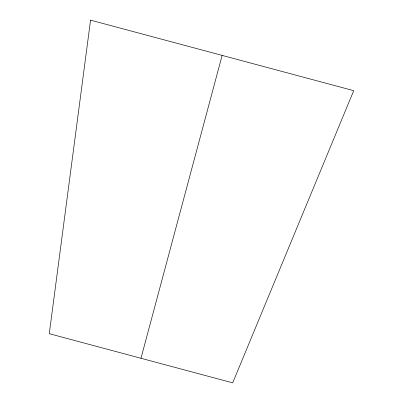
<?xml version="1.0" encoding="UTF-8"?>
<svg xmlns="http://www.w3.org/2000/svg" width="403" height="403" viewBox="0 0 403 403"><rect width="100%" height="100%" fill="white"/><g stroke="black" fill="none" stroke-linecap="round" stroke-linejoin="round"><path stroke-width="0.6" d="M140.985 358.277L222.139 55.407M90.559 20.15L49.277 333.704L232.697 382.85L353.723 90.665L90.559 20.15"/></g></svg>
